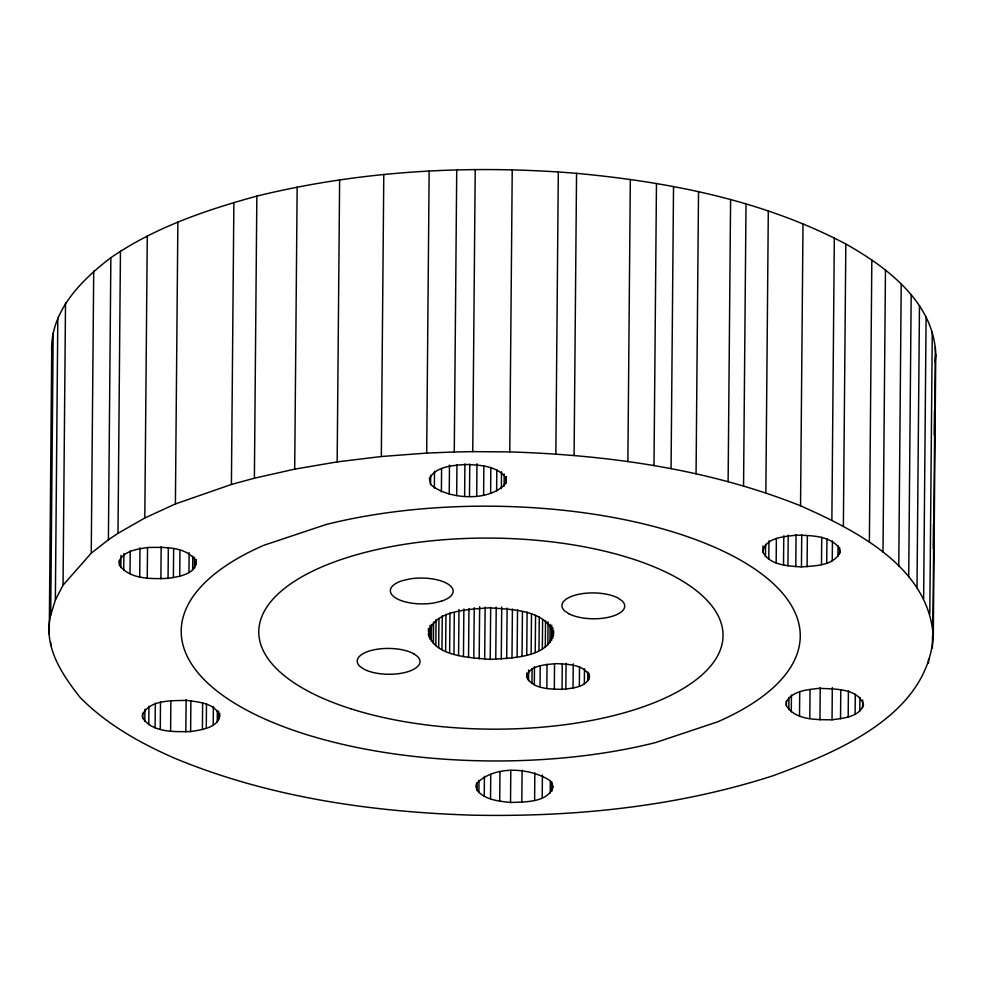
<?xml version="1.0" encoding="UTF-8"?>
<svg xmlns="http://www.w3.org/2000/svg" width="985" height="985" viewBox="0 0 985 985"><rect width="100%" height="100%" fill="white"/><g stroke="black" fill="none" stroke-linecap="round" stroke-linejoin="round"><path stroke-width="1.48" d="M49.25 634.118L51.712 352.027C49.866 311.543 81.053 280.429 110.862 257.688C154.756 227.473 205.853 210.076 256.851 196.101C361.163 170.528 469.71 164.618 576.557 173.335C669.184 182.016 762.883 200.214 845.832 244.009C887.337 267.391 933.965 302.518 935.75 354.662L933.288 636.753C926.762 715.824 837.435 752.011 772.966 775.761C676.276 806.937 573.898 817.156 472.665 815.174C371.554 812.009 269.324 797.37 175.342 758.524C140.67 743.441 106.946 724.64 80.179 697.515C61.747 674.085 43.069 646.468 50.703 615.096L53.165 333.004M50.703 645.544L50.727 642.479M50.703 615.096L55.357 600.013L57.819 317.921M55.357 600.013L63.052 585.164L65.515 303.072M63.052 585.164L91.248 553.151L93.71 271.06M91.248 553.151L108.399 539.78L110.862 257.688M108.399 539.78L117.991 533.328L120.453 251.237M196.298 559.64C197.443 574.132 178.876 576.656 168.053 578.367C151.862 578.885 130.242 579.746 119.505 565.328L119.542 560.736M120.847 567.606L120.958 555.343M123.741 570.377L123.888 553.521M130.008 573.898L130.205 550.898M139.722 576.939L139.981 547.808M219.717 713.3C220.406 727.767 201.075 729.799 190.61 731.584C174.616 731.72 152.687 732.938 142.64 717.868L142.677 713.275M117.991 533.328L144.807 517.999L147.27 235.907M144.82 721.476L144.93 709.212M147.245 578.22L147.516 547.549M148.772 724.664L148.932 706.27M155.101 727.73L155.322 703.204M160.887 578.848L161.171 546.65M160.26 729.38L160.506 701.788M168.053 578.367L168.324 547.709M170.59 731.35L170.861 700.68M173.385 577.616L173.643 548.485M144.807 517.999L175.404 503.938L177.866 221.847M179.726 576.188L179.959 550.135M185.845 731.917L186.128 699.719M188.948 572.544L189.12 552.61M190.61 731.584L190.881 700.914M192.654 569.995L192.777 556.193M194.451 568.148L194.537 557.412M202.405 729.503L202.627 703.438M206.271 728.321L206.493 703.795M213.216 725.132L213.376 706.737M217.254 721.907L217.353 711.17M218.473 720.318L218.547 711.121M175.404 503.938L231.413 484.46L233.876 202.368M231.413 484.46L254.389 478.205L256.851 196.101M254.389 478.205L294.7 469.143L297.162 187.051M294.7 469.143L337.165 461.891L339.628 179.799M337.165 461.891L381.33 456.523L383.793 174.431M381.33 456.523L426.69 453.088L429.152 170.996M553.607 630.72C551.329 658.362 510.698 657.857 490.222 659.408C469.907 657.414 428.352 656.884 428.389 628.455M428.881 636.864L428.943 629.193M506.315 476.543L506.253 482.675C490.961 502.301 448.015 499.9 430.605 484.411L430.691 475.213M429.916 639.117L430.039 625.315M431.43 641.321L431.578 624.453M434.36 488.117L434.508 471.249M433.412 643.464L433.597 622.003M435.838 645.532L436.072 619.466M438.707 647.514L438.953 618.383M441.391 491.81L441.588 468.811M441.969 649.374L442.265 615.65M445.626 651.122L445.946 614.32M449.234 494.211L449.48 465.08M449.628 652.723L449.973 612.867M426.69 453.088L454.27 451.98L456.732 169.876M453.962 654.188L454.319 612.793M456.683 495.553L456.954 464.895M458.579 655.481L458.985 609.481M464.637 496.243L464.908 464.046M463.455 656.601L463.861 609.075M469.488 496.317L469.771 464.12M468.54 657.549L468.971 608.484M454.27 451.98L472.751 451.635L475.213 169.543M473.797 658.312L474.241 607.708M476.703 495.96L476.986 463.763M477.097 790.352L475.878 786.387L476.42 783.74C493.953 765.123 530.029 767.364 550.233 780.76L553.25 786.621C547.894 803.009 524.549 801.79 510.525 802.479C498.866 801.236 485.125 799.955 477.097 790.352L477.159 782.693M479.19 658.866L479.646 606.748M478.895 792.58L479.005 780.317M483.61 495.061L483.857 465.93M484.682 659.236L485.137 607.117M484.251 796.336L484.423 776.414M490.616 493.448L490.838 467.382M490.222 659.408L490.678 607.277M490.53 798.97L490.752 774.444M496.625 491.256L496.809 469.796M495.763 659.371L496.218 607.24M501.377 488.609L501.525 471.741M499.715 801.261L499.974 772.141M501.267 659.125L501.722 607.006M504.135 486.208L504.246 473.945M506.684 658.694L507.127 608.102M933.288 636.753C928.978 567.286 856.445 530.644 800.546 505.81C708.313 468.946 608.545 455.033 509.774 451.906L512.237 169.802M510.525 802.479L510.796 770.282M511.991 658.066L512.422 609.001M517.125 657.241L517.531 609.715M522.05 656.232L522.444 611.771M521.816 802.369L522.099 770.171M526.741 655.037L527.11 612.116M526.864 677.52C528.305 664.9 546.478 664.703 556.18 663.619C567.483 664.309 584.302 664.173 589.547 676.35C586.974 687.727 571.472 688.195 562.041 689.389C550.098 689.008 533.55 689.34 526.864 677.52L526.766 672.903M528.526 680.635L528.625 670.046M531.137 653.683L531.494 613.827M531.974 683.504L532.109 668.384M534.313 684.784L534.473 666.648M535.237 652.181L535.557 615.379M534.609 800.436L534.843 772.843M538.98 650.519L539.275 616.795M540.026 686.964L540.211 665.811M542.341 648.733L542.6 619.602M542.206 798.01L542.415 775.01M545.308 646.825L545.53 620.759M546.835 688.515L547.044 664.333M547.845 644.818L548.042 621.818M549.938 642.712L550.098 624.318M550.233 793.097L550.344 780.834M551.575 640.545L551.698 625.216M552.733 638.329L552.819 627.593M551.834 791.226L551.908 782.028M553.398 636.064L553.435 631.459M555.848 454.023L558.31 171.932M554.321 689.34L554.543 663.644M562.041 689.389L562.263 663.705M565.846 689.131L566.067 663.434M574.095 455.427L576.557 173.335M573.036 688.022L573.245 663.841M579.34 686.237L579.512 666.586M584.351 683.849L584.487 668.741M587.786 681.029L587.873 671.967M588.845 679.515L588.895 673.469M627.876 461.509L630.326 179.418M654.003 465.573L656.466 183.481M671.068 468.651L673.531 186.547M696.063 473.797L698.525 191.706M728.124 481.653L730.587 199.561M743.552 485.987L746.014 203.895M762.895 552.031C764.816 537.379 784.86 536.517 796.594 535.15C810.987 535.557 829.025 535.458 839.109 547.623L840.106 551.932C834.073 566.067 814.435 565.821 801.445 566.904C788.099 565.956 769.876 565.452 762.895 552.031L762.944 545.899M765.85 492.956L768.312 210.864M765.468 556.587L765.579 544.311M768.78 559.271L768.94 540.876M776.168 562.854L776.377 538.315M783.518 564.959L783.777 535.828M786.313 705.494L786.412 701.837C792.568 690.547 807.811 689.709 819.138 688.318C833.716 689.18 857.566 687.813 863.476 704.46C859.794 717.142 843.049 718.188 832.042 719.801C816.75 719.616 795.215 720.466 786.313 705.494L786.35 700.901M787.951 565.809L788.222 535.15M788.813 709.705L788.923 697.442M791.287 711.823L791.435 694.967M795.794 566.695L796.077 534.498M800.546 505.81L803.009 223.718M799.512 715.984L799.721 691.445M801.445 566.904L801.728 534.707M807.097 566.769L807.355 536.111M809.793 718.681L810.052 689.549M819.939 719.875L820.222 687.678M821.49 564.75L821.724 537.145M826.723 563.223L826.932 538.684M831.869 520.055L834.332 237.964M832.263 560.834L832.436 540.9M832.042 719.801L832.313 687.604M837.976 556.488L838.075 545.752M839.589 553.915L839.651 547.783M840.525 718.767L840.784 689.648M843.369 526.113L845.832 244.009M848.183 716.969L848.405 690.904M855.115 714.224L855.288 694.29M859.794 711.145L859.917 697.343M862.638 707.698L862.7 700.027M869.373 542.045L871.836 259.954M883.003 552.105L885.466 270.013M898.763 566.006L901.226 283.914M908.712 576.742L911.174 294.65M917.01 587.713L919.473 305.621M923.634 598.855L926.097 316.764M928.535 663.299L928.584 658.694M929.803 613.926L932.266 331.834M932.413 648.179L932.524 635.904M933.288 548.522L933.497 523.995M934.272 435.075L934.482 410.536M932.906 629.132L935.368 347.04M935.208 361.803L935.75 354.662M472.751 451.635L509.774 451.906M219.692 716.366C215.814 703.056 198.256 702.022 186.657 700.372C172.043 700.864 149.929 699.338 142.382 714.802L142.64 717.868M430.605 484.411L429.398 478.451C436.17 466.151 452.94 465.511 465.449 464.489C479.424 464.957 496.674 465.646 505.884 477.688L506.253 482.675M553.582 633.786C545.419 609.259 510.193 609.407 488.831 607.819C469.131 609.641 432.624 609.592 428.327 634.586M196.261 564.233L195.929 560.908C185.808 546.047 163.953 547.291 148.033 547.463C137.789 549.064 124.233 550.529 119.173 561.007L119.505 565.328M326.06 524.525L263.845 545.284A309.524 127.373 0.5 0 0 252.406 713.115A309.524 127.373 0.5 0 0 655.419 742.616L717.634 721.845A309.524 127.373 0.5 0 0 729.072 554.026A309.524 127.373 0.5 0 0 326.06 524.525M441.465 601.17L434.459 602.882A31.397 12.928 0.5 0 1 394.936 597.513A31.397 12.928 0.5 0 1 402.028 580.768L409.034 579.069A31.397 12.928 0.5 0 1 448.557 584.437A31.397 12.928 0.5 0 1 441.465 601.17M568.887 613.778L564.627 610.872A31.397 12.928 0.5 0 1 576.976 594.694A31.397 12.928 0.5 0 1 617.78 597.907L622.04 600.825A31.397 12.928 0.5 0 1 609.69 617.004A31.397 12.928 0.5 0 1 568.887 613.778M414.18 654.114L413.06 653.412A31.397 12.928 0.5 0 0 372.268 650.199A31.397 12.928 0.5 0 0 359.907 666.377L364.179 669.283A31.397 12.928 0.5 0 0 404.983 672.496A31.397 12.928 0.5 0 0 417.332 656.318L414.18 654.114M350.709 708.744A232.14 95.533 0.5 0 0 721.242 647.182A232.14 95.533 0.5 0 0 400.772 544.927A232.14 95.533 0.5 0 0 350.709 708.744"/></g></svg>
